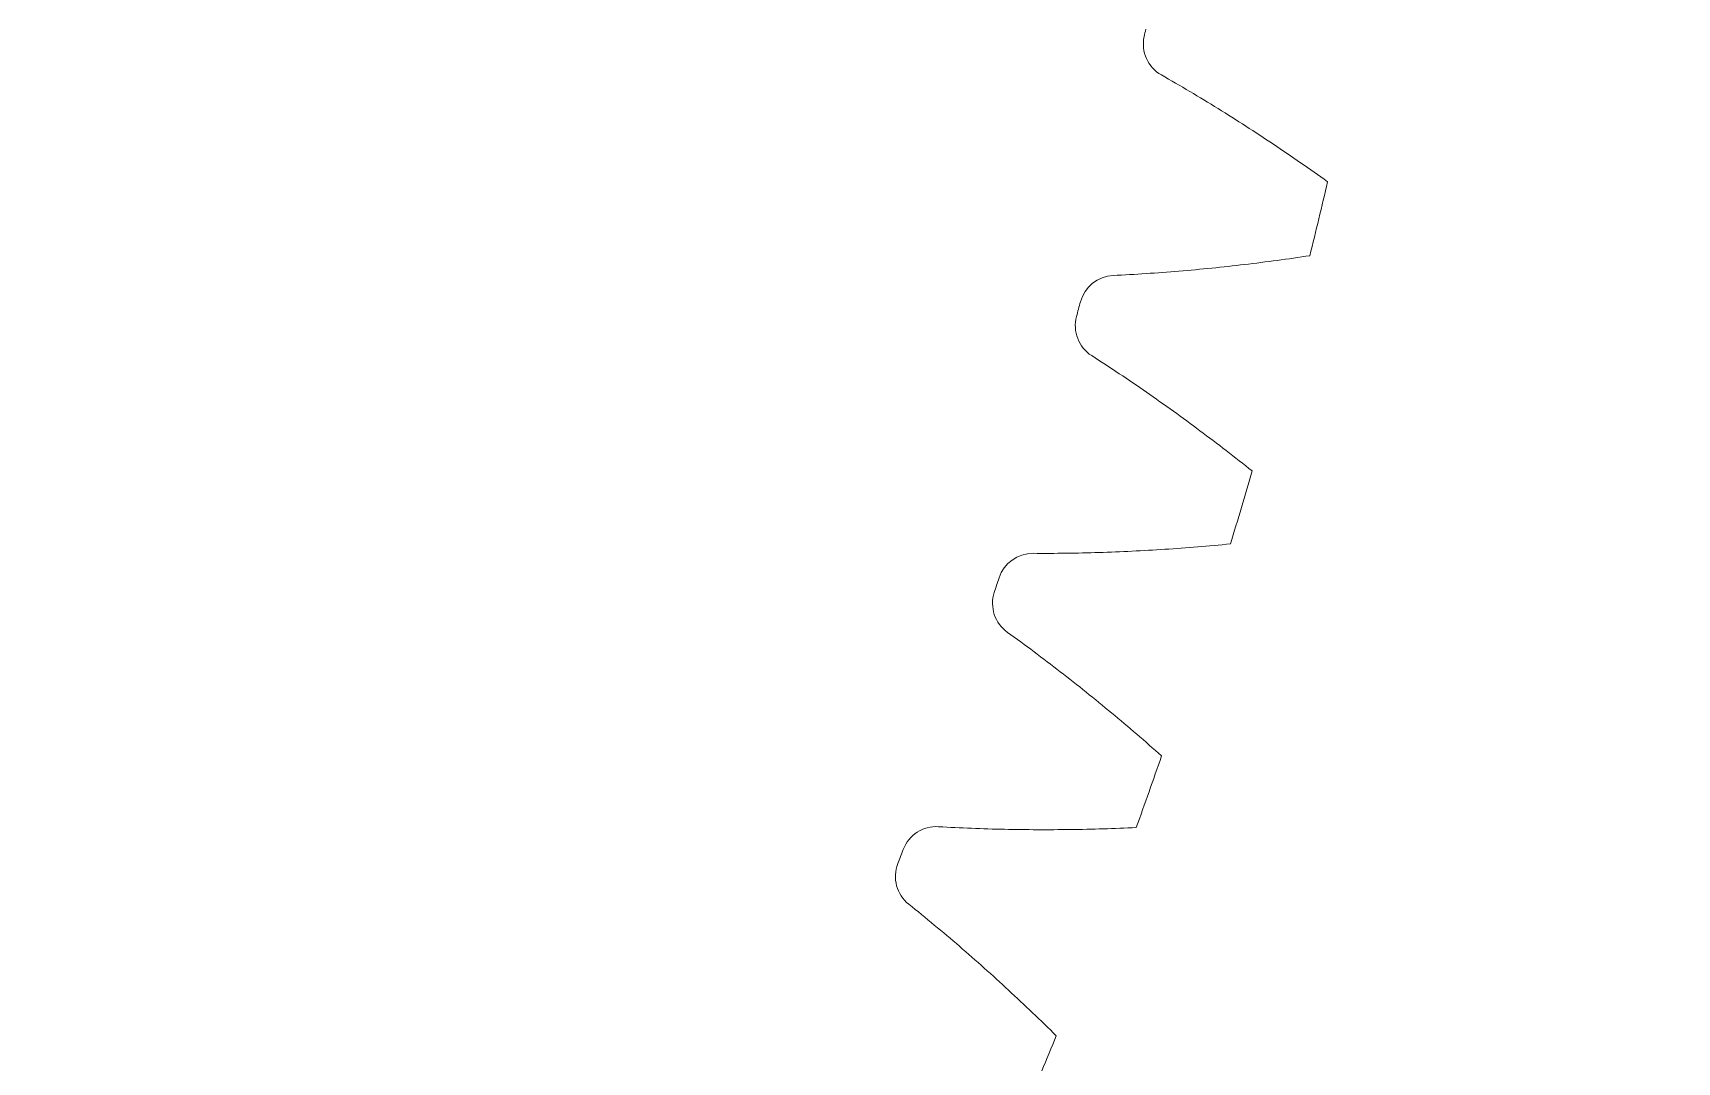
# Model space of a CAD drawing. Header units: millimetres. Extents: x -337 to 409, y -412 to 336.
# Drawn here: x -122.07 to -91.34, y 160.12 to 179.36 of the extents above; entities that cross this region are included whole.
import ezdxf

# ---------------------------------------------------------------- set-up
doc = ezdxf.new("R2010")
doc.units = ezdxf.units.MM
doc.header["$MEASUREMENT"] = 0
doc.layers.add('layer 1', color=7, linetype='Continuous')

msp = doc.modelspace()

# ---------------------------------------------------------------- linework, layer by layer
at = {"layer": 'layer 1', "color": 250, "lineweight": 20}
msp.add_ellipse((-201.8372, 200.81), major_axis=(0, 135.5), ratio=1, dxfattribs=at)
at = {"layer": 'layer 1', "lineweight": 9}
for points in [[(-101.3011, 179.2954), (-101.2912, 179.3416), (-101.2813, 179.3879), (-101.2715, 179.4341)], [(-101.3011, 179.2954), (-101.3618, 179.0117), (-101.2316, 178.7214), (-100.9793, 178.5781)], [(-98.2051, 175.1987), (-98.0914, 175.659), (-97.9807, 176.1201), (-97.8731, 176.5819)], [(-101.8791, 174.8303), (-102.1689, 174.8171), (-102.4167, 174.6176), (-102.4914, 174.3372)], [(-102.528, 174.2002), (-102.5158, 174.2459), (-102.5036, 174.2916), (-102.4914, 174.3372)], [(-102.5648, 174.0632), (-102.6403, 173.7831), (-102.5255, 173.4864), (-102.2811, 173.3301)], [(-102.5648, 174.0632), (-102.5525, 174.1089), (-102.5403, 174.1545), (-102.528, 174.2002)], [(-99.6875, 169.8101), (-99.5499, 170.2639), (-99.4152, 170.7185), (-99.2835, 171.174)], [(-103.3758, 169.6345), (-103.6659, 169.6365), (-103.9238, 169.4502), (-104.013, 169.1742)], [(-104.1007, 168.9044), (-104.086, 168.9493), (-104.0714, 168.9943), (-104.0568, 169.0392)], [(-104.0568, 169.0392), (-104.0422, 169.0842), (-104.0276, 169.1292), (-104.013, 169.1742)], [(-104.1007, 168.9044), (-104.1907, 168.6286), (-104.0916, 168.3263), (-103.8557, 168.1573)], [(-101.45, 164.5065), (-101.2887, 164.9524), (-101.1304, 165.3994), (-100.9751, 165.8474)], [(-105.1423, 164.5242), (-105.4319, 164.5413), (-105.6992, 164.3688), (-105.8028, 164.0978)], [(-105.8535, 163.9653), (-105.8366, 164.0095), (-105.8197, 164.0536), (-105.8028, 164.0978)], [(-105.9045, 163.833), (-106.0088, 163.5623), (-105.9256, 163.2552), (-105.6989, 163.0741)], [(-105.9045, 163.833), (-105.8875, 163.8771), (-105.8705, 163.9212), (-105.8535, 163.9653)], [(-103.4875, 159.3024), (-103.3031, 159.7393), (-103.1217, 160.1773), (-102.9432, 160.6166)]]:
    msp.add_open_spline(points, degree=3, dxfattribs=at)
for points in [[(-100.9793, 178.5781), (-100.9793, 178.5781), (-100.9125, 178.54), (-100.9125, 178.54), (-100.9125, 178.54), (-100.9125, 178.54), (-100.8457, 178.5017), (-100.8457, 178.5017), (-100.8457, 178.5017), (-100.8457, 178.5017), (-100.779, 178.4633), (-100.779, 178.4633), (-100.779, 178.4633), (-100.779, 178.4633), (-100.7124, 178.4247), (-100.7124, 178.4247), (-100.7124, 178.4247), (-100.7124, 178.4247), (-100.6459, 178.386), (-100.6459, 178.386), (-100.6459, 178.386), (-100.6459, 178.386), (-100.5796, 178.3471), (-100.5796, 178.3471), (-100.5796, 178.3471), (-100.5796, 178.3471), (-100.5133, 178.308), (-100.5133, 178.308), (-100.5133, 178.308), (-100.5133, 178.308), (-100.447, 178.2687), (-100.447, 178.2687), (-100.447, 178.2687), (-100.447, 178.2687), (-100.3809, 178.2293), (-100.3809, 178.2293), (-100.3809, 178.2293), (-100.3809, 178.2293), (-100.3149, 178.1898), (-100.3149, 178.1898), (-100.3149, 178.1898), (-100.3149, 178.1898), (-100.249, 178.1501), (-100.249, 178.1501), (-100.249, 178.1501), (-100.249, 178.1501), (-100.1832, 178.1102), (-100.1832, 178.1102), (-100.1832, 178.1102), (-100.1832, 178.1102), (-100.1174, 178.0702), (-100.1174, 178.0702), (-100.1174, 178.0702), (-100.1174, 178.0702), (-100.0518, 178.03), (-100.0518, 178.03), (-100.0518, 178.03), (-100.0518, 178.03), (-99.9863, 177.9897), (-99.9863, 177.9897), (-99.9863, 177.9897), (-99.9863, 177.9897), (-99.9208, 177.9492), (-99.9208, 177.9492), (-99.9208, 177.9492), (-99.9208, 177.9492), (-99.8554, 177.9085), (-99.8554, 177.9085), (-99.8554, 177.9085), (-99.8554, 177.9085), (-99.7902, 177.8678), (-99.7902, 177.8678), (-99.7902, 177.8678), (-99.7902, 177.8678), (-99.725, 177.8268), (-99.725, 177.8268), (-99.725, 177.8268), (-99.725, 177.8268), (-99.6599, 177.7858), (-99.6599, 177.7858), (-99.6599, 177.7858), (-99.6599, 177.7858), (-99.5949, 177.7446), (-99.5949, 177.7446), (-99.5949, 177.7446), (-99.5949, 177.7446), (-99.53, 177.7032), (-99.53, 177.7032), (-99.53, 177.7032), (-99.53, 177.7032), (-99.4652, 177.6617), (-99.4652, 177.6617), (-99.4652, 177.6617), (-99.4652, 177.6617), (-99.4004, 177.6201), (-99.4004, 177.6201), (-99.4004, 177.6201), (-99.4004, 177.6201), (-99.3358, 177.5784), (-99.3358, 177.5784), (-99.3358, 177.5784), (-99.3358, 177.5784), (-99.2713, 177.5365), (-99.2713, 177.5365), (-99.2713, 177.5365), (-99.2713, 177.5365), (-99.2068, 177.4944), (-99.2068, 177.4944), (-99.2068, 177.4944), (-99.2068, 177.4944), (-99.1424, 177.4523), (-99.1424, 177.4523), (-99.1424, 177.4523), (-99.1424, 177.4523), (-99.0781, 177.41), (-99.0781, 177.41), (-99.0781, 177.41), (-99.0781, 177.41), (-99.0139, 177.3675), (-99.0139, 177.3675), (-99.0139, 177.3675), (-99.0139, 177.3675), (-98.9498, 177.325), (-98.9498, 177.325), (-98.9498, 177.325), (-98.9498, 177.325), (-98.8858, 177.2823), (-98.8858, 177.2823), (-98.8858, 177.2823), (-98.8858, 177.2823), (-98.8218, 177.2394), (-98.8218, 177.2394), (-98.8218, 177.2394), (-98.8218, 177.2394), (-98.758, 177.1965), (-98.758, 177.1965), (-98.758, 177.1965), (-98.758, 177.1965), (-98.6942, 177.1534), (-98.6942, 177.1534), (-98.6942, 177.1534), (-98.6942, 177.1534), (-98.6305, 177.1102), (-98.6305, 177.1102), (-98.6305, 177.1102), (-98.6305, 177.1102), (-98.5669, 177.0669), (-98.5669, 177.0669), (-98.5669, 177.0669), (-98.5669, 177.0669), (-98.5034, 177.0234), (-98.5034, 177.0234), (-98.5034, 177.0234), (-98.5034, 177.0234), (-98.4399, 176.9799), (-98.4399, 176.9799), (-98.4399, 176.9799), (-98.4399, 176.9799), (-98.3766, 176.9361), (-98.3766, 176.9361), (-98.3766, 176.9361), (-98.3766, 176.9361), (-98.3133, 176.8923), (-98.3133, 176.8923), (-98.3133, 176.8923), (-98.3133, 176.8923), (-98.2502, 176.8483), (-98.2502, 176.8483), (-98.2502, 176.8483), (-98.2502, 176.8483), (-98.1871, 176.8042), (-98.1871, 176.8042), (-98.1871, 176.8042), (-98.1871, 176.8042), (-98.1241, 176.76), (-98.1241, 176.76), (-98.1241, 176.76), (-98.1241, 176.76), (-98.0612, 176.7157), (-98.0612, 176.7157), (-98.0612, 176.7157), (-98.0612, 176.7157), (-97.9984, 176.6712), (-97.9984, 176.6712), (-97.9984, 176.6712), (-97.9984, 176.6712), (-97.9357, 176.6266), (-97.9357, 176.6266), (-97.9357, 176.6266), (-97.9357, 176.6266), (-97.8731, 176.5819), (-97.8731, 176.5819)], [(-101.8791, 174.8303), (-101.8791, 174.8303), (-101.8022, 174.8339), (-101.8022, 174.8339), (-101.8022, 174.8339), (-101.8022, 174.8339), (-101.7254, 174.8377), (-101.7254, 174.8377), (-101.7254, 174.8377), (-101.7254, 174.8377), (-101.6485, 174.8417), (-101.6485, 174.8417), (-101.6485, 174.8417), (-101.6485, 174.8417), (-101.5717, 174.8458), (-101.5717, 174.8458), (-101.5717, 174.8458), (-101.5717, 174.8458), (-101.4948, 174.8502), (-101.4948, 174.8502), (-101.4948, 174.8502), (-101.4948, 174.8502), (-101.418, 174.8547), (-101.418, 174.8547), (-101.418, 174.8547), (-101.418, 174.8547), (-101.3412, 174.8594), (-101.3412, 174.8594), (-101.3412, 174.8594), (-101.3412, 174.8594), (-101.2644, 174.8643), (-101.2644, 174.8643), (-101.2644, 174.8643), (-101.2644, 174.8643), (-101.1876, 174.8694), (-101.1876, 174.8694), (-101.1876, 174.8694), (-101.1876, 174.8694), (-101.1108, 174.8747), (-101.1108, 174.8747), (-101.1108, 174.8747), (-101.1108, 174.8747), (-101.034, 174.8801), (-101.034, 174.8801), (-101.034, 174.8801), (-101.034, 174.8801), (-100.9573, 174.8858), (-100.9573, 174.8858), (-100.9573, 174.8858), (-100.9573, 174.8858), (-100.8806, 174.8916), (-100.8806, 174.8916), (-100.8806, 174.8916), (-100.8806, 174.8916), (-100.8038, 174.8976), (-100.8038, 174.8976), (-100.8038, 174.8976), (-100.8038, 174.8976), (-100.7271, 174.9038), (-100.7271, 174.9038), (-100.7271, 174.9038), (-100.7271, 174.9038), (-100.6504, 174.9101), (-100.6504, 174.9101), (-100.6504, 174.9101), (-100.6504, 174.9101), (-100.5737, 174.9167), (-100.5737, 174.9167), (-100.5737, 174.9167), (-100.5737, 174.9167), (-100.4971, 174.9234), (-100.4971, 174.9234), (-100.4971, 174.9234), (-100.4971, 174.9234), (-100.4204, 174.9302), (-100.4204, 174.9302), (-100.4204, 174.9302), (-100.4204, 174.9302), (-100.3438, 174.9373), (-100.3438, 174.9373), (-100.3438, 174.9373), (-100.3438, 174.9373), (-100.2672, 174.9445), (-100.2672, 174.9445), (-100.2672, 174.9445), (-100.2672, 174.9445), (-100.1905, 174.9518), (-100.1905, 174.9518), (-100.1905, 174.9518), (-100.1905, 174.9518), (-100.114, 174.9594), (-100.114, 174.9594), (-100.114, 174.9594), (-100.114, 174.9594), (-100.0374, 174.9671), (-100.0374, 174.9671), (-100.0374, 174.9671), (-100.0374, 174.9671), (-99.9608, 174.9749), (-99.9608, 174.9749), (-99.9608, 174.9749), (-99.9608, 174.9749), (-99.8843, 174.983), (-99.8843, 174.983), (-99.8843, 174.983), (-99.8843, 174.983), (-99.8078, 174.9912), (-99.8078, 174.9912), (-99.8078, 174.9912), (-99.8078, 174.9912), (-99.7313, 174.9995), (-99.7313, 174.9995), (-99.7313, 174.9995), (-99.7313, 174.9995), (-99.6548, 175.008), (-99.6548, 175.008), (-99.6548, 175.008), (-99.6548, 175.008), (-99.5783, 175.0167), (-99.5783, 175.0167), (-99.5783, 175.0167), (-99.5783, 175.0167), (-99.5019, 175.0255), (-99.5019, 175.0255), (-99.5019, 175.0255), (-99.5019, 175.0255), (-99.4254, 175.0344), (-99.4254, 175.0344), (-99.4254, 175.0344), (-99.4254, 175.0344), (-99.349, 175.0436), (-99.349, 175.0436), (-99.349, 175.0436), (-99.349, 175.0436), (-99.2726, 175.0528), (-99.2726, 175.0528), (-99.2726, 175.0528), (-99.2726, 175.0528), (-99.1962, 175.0623), (-99.1962, 175.0623), (-99.1962, 175.0623), (-99.1962, 175.0623), (-99.1199, 175.0719), (-99.1199, 175.0719), (-99.1199, 175.0719), (-99.1199, 175.0719), (-99.0435, 175.0816), (-99.0435, 175.0816), (-99.0435, 175.0816), (-99.0435, 175.0816), (-98.9672, 175.0915), (-98.9672, 175.0915), (-98.9672, 175.0915), (-98.9672, 175.0915), (-98.8909, 175.1015), (-98.8909, 175.1015), (-98.8909, 175.1015), (-98.8909, 175.1015), (-98.8146, 175.1117), (-98.8146, 175.1117), (-98.8146, 175.1117), (-98.8146, 175.1117), (-98.7383, 175.122), (-98.7383, 175.122), (-98.7383, 175.122), (-98.7383, 175.122), (-98.6621, 175.1325), (-98.6621, 175.1325), (-98.6621, 175.1325), (-98.6621, 175.1325), (-98.5859, 175.1432), (-98.5859, 175.1432), (-98.5859, 175.1432), (-98.5859, 175.1432), (-98.5097, 175.154), (-98.5097, 175.154), (-98.5097, 175.154), (-98.5097, 175.154), (-98.4335, 175.1649), (-98.4335, 175.1649), (-98.4335, 175.1649), (-98.4335, 175.1649), (-98.3574, 175.176), (-98.3574, 175.176), (-98.3574, 175.176), (-98.3574, 175.176), (-98.2812, 175.1873), (-98.2812, 175.1873), (-98.2812, 175.1873), (-98.2812, 175.1873), (-98.2051, 175.1987), (-98.2051, 175.1987)], [(-102.2811, 173.3301), (-102.2811, 173.3301), (-102.2163, 173.2885), (-102.2163, 173.2885), (-102.2163, 173.2885), (-102.2163, 173.2885), (-102.1516, 173.2468), (-102.1516, 173.2468), (-102.1516, 173.2468), (-102.1516, 173.2468), (-102.0871, 173.2049), (-102.0871, 173.2049), (-102.0871, 173.2049), (-102.0871, 173.2049), (-102.0226, 173.1629), (-102.0226, 173.1629), (-102.0226, 173.1629), (-102.0226, 173.1629), (-101.9582, 173.1207), (-101.9582, 173.1207), (-101.9582, 173.1207), (-101.9582, 173.1207), (-101.8939, 173.0784), (-101.8939, 173.0784), (-101.8939, 173.0784), (-101.8939, 173.0784), (-101.8298, 173.0359), (-101.8298, 173.0359), (-101.8298, 173.0359), (-101.8298, 173.0359), (-101.7657, 172.9933), (-101.7657, 172.9933), (-101.7657, 172.9933), (-101.7657, 172.9933), (-101.7018, 172.9505), (-101.7018, 172.9505), (-101.7018, 172.9505), (-101.7018, 172.9505), (-101.6379, 172.9075), (-101.6379, 172.9075), (-101.6379, 172.9075), (-101.6379, 172.9075), (-101.5742, 172.8644), (-101.5742, 172.8644), (-101.5742, 172.8644), (-101.5742, 172.8644), (-101.5105, 172.8211), (-101.5105, 172.8211), (-101.5105, 172.8211), (-101.5105, 172.8211), (-101.447, 172.7777), (-101.447, 172.7777), (-101.447, 172.7777), (-101.447, 172.7777), (-101.3835, 172.7342), (-101.3835, 172.7342), (-101.3835, 172.7342), (-101.3835, 172.7342), (-101.3202, 172.6905), (-101.3202, 172.6905), (-101.3202, 172.6905), (-101.3202, 172.6905), (-101.2569, 172.6466), (-101.2569, 172.6466), (-101.2569, 172.6466), (-101.2569, 172.6466), (-101.1938, 172.6026), (-101.1938, 172.6026), (-101.1938, 172.6026), (-101.1938, 172.6026), (-101.1307, 172.5585), (-101.1307, 172.5585), (-101.1307, 172.5585), (-101.1307, 172.5585), (-101.0678, 172.5142), (-101.0678, 172.5142), (-101.0678, 172.5142), (-101.0678, 172.5142), (-101.0049, 172.4698), (-101.0049, 172.4698), (-101.0049, 172.4698), (-101.0049, 172.4698), (-100.9422, 172.4252), (-100.9422, 172.4252), (-100.9422, 172.4252), (-100.9422, 172.4252), (-100.8795, 172.3805), (-100.8795, 172.3805), (-100.8795, 172.3805), (-100.8795, 172.3805), (-100.817, 172.3357), (-100.817, 172.3357), (-100.817, 172.3357), (-100.817, 172.3357), (-100.7545, 172.2908), (-100.7545, 172.2908), (-100.7545, 172.2908), (-100.7545, 172.2908), (-100.6921, 172.2457), (-100.6921, 172.2457), (-100.6921, 172.2457), (-100.6921, 172.2457), (-100.6299, 172.2005), (-100.6299, 172.2005), (-100.6299, 172.2005), (-100.6299, 172.2005), (-100.5677, 172.1551), (-100.5677, 172.1551), (-100.5677, 172.1551), (-100.5677, 172.1551), (-100.5056, 172.1096), (-100.5056, 172.1096), (-100.5056, 172.1096), (-100.5056, 172.1096), (-100.4436, 172.064), (-100.4436, 172.064), (-100.4436, 172.064), (-100.4436, 172.064), (-100.3817, 172.0183), (-100.3817, 172.0183), (-100.3817, 172.0183), (-100.3817, 172.0183), (-100.3199, 171.9724), (-100.3199, 171.9724), (-100.3199, 171.9724), (-100.3199, 171.9724), (-100.2582, 171.9264), (-100.2582, 171.9264), (-100.2582, 171.9264), (-100.2582, 171.9264), (-100.1966, 171.8803), (-100.1966, 171.8803), (-100.1966, 171.8803), (-100.1966, 171.8803), (-100.1351, 171.8341), (-100.1351, 171.8341), (-100.1351, 171.8341), (-100.1351, 171.8341), (-100.0736, 171.7877), (-100.0736, 171.7877), (-100.0736, 171.7877), (-100.0736, 171.7877), (-100.0123, 171.7413), (-100.0123, 171.7413), (-100.0123, 171.7413), (-100.0123, 171.7413), (-99.951, 171.6947), (-99.951, 171.6947), (-99.951, 171.6947), (-99.951, 171.6947), (-99.8899, 171.648), (-99.8899, 171.648), (-99.8899, 171.648), (-99.8899, 171.648), (-99.8288, 171.6011), (-99.8288, 171.6011), (-99.8288, 171.6011), (-99.8288, 171.6011), (-99.7679, 171.5541), (-99.7679, 171.5541), (-99.7679, 171.5541), (-99.7679, 171.5541), (-99.707, 171.5071), (-99.707, 171.5071), (-99.707, 171.5071), (-99.707, 171.5071), (-99.6462, 171.4598), (-99.6462, 171.4598), (-99.6462, 171.4598), (-99.6462, 171.4598), (-99.5855, 171.4125), (-99.5855, 171.4125), (-99.5855, 171.4125), (-99.5855, 171.4125), (-99.5249, 171.3651), (-99.5249, 171.3651), (-99.5249, 171.3651), (-99.5249, 171.3651), (-99.4644, 171.3175), (-99.4644, 171.3175), (-99.4644, 171.3175), (-99.4644, 171.3175), (-99.404, 171.2698), (-99.404, 171.2698), (-99.404, 171.2698), (-99.404, 171.2698), (-99.3437, 171.222), (-99.3437, 171.222), (-99.3437, 171.222), (-99.3437, 171.222), (-99.2835, 171.174), (-99.2835, 171.174)], [(-103.3758, 169.6345), (-103.3758, 169.6345), (-103.2988, 169.6341), (-103.2988, 169.6341), (-103.2988, 169.6341), (-103.2988, 169.6341), (-103.2218, 169.6338), (-103.2218, 169.6338), (-103.2218, 169.6338), (-103.2218, 169.6338), (-103.1449, 169.6338), (-103.1449, 169.6338), (-103.1449, 169.6338), (-103.1449, 169.6338), (-103.0679, 169.6339), (-103.0679, 169.6339), (-103.0679, 169.6339), (-103.0679, 169.6339), (-102.991, 169.6342), (-102.991, 169.6342), (-102.991, 169.6342), (-102.991, 169.6342), (-102.914, 169.6347), (-102.914, 169.6347), (-102.914, 169.6347), (-102.914, 169.6347), (-102.8371, 169.6354), (-102.8371, 169.6354), (-102.8371, 169.6354), (-102.8371, 169.6354), (-102.7601, 169.6363), (-102.7601, 169.6363), (-102.7601, 169.6363), (-102.7601, 169.6363), (-102.6832, 169.6373), (-102.6832, 169.6373), (-102.6832, 169.6373), (-102.6832, 169.6373), (-102.6062, 169.6386), (-102.6062, 169.6386), (-102.6062, 169.6386), (-102.6062, 169.6386), (-102.5293, 169.64), (-102.5293, 169.64), (-102.5293, 169.64), (-102.5293, 169.64), (-102.4523, 169.6416), (-102.4523, 169.6416), (-102.4523, 169.6416), (-102.4523, 169.6416), (-102.3754, 169.6434), (-102.3754, 169.6434), (-102.3754, 169.6434), (-102.3754, 169.6434), (-102.2984, 169.6454), (-102.2984, 169.6454), (-102.2984, 169.6454), (-102.2984, 169.6454), (-102.2215, 169.6476), (-102.2215, 169.6476), (-102.2215, 169.6476), (-102.2215, 169.6476), (-102.1446, 169.6499), (-102.1446, 169.6499), (-102.1446, 169.6499), (-102.1446, 169.6499), (-102.0677, 169.6524), (-102.0677, 169.6524), (-102.0677, 169.6524), (-102.0677, 169.6524), (-101.9908, 169.6551), (-101.9908, 169.6551), (-101.9908, 169.6551), (-101.9908, 169.6551), (-101.9138, 169.6579), (-101.9138, 169.6579), (-101.9138, 169.6579), (-101.9138, 169.6579), (-101.8369, 169.661), (-101.8369, 169.661), (-101.8369, 169.661), (-101.8369, 169.661), (-101.7601, 169.6641), (-101.7601, 169.6641), (-101.7601, 169.6641), (-101.7601, 169.6641), (-101.6832, 169.6675), (-101.6832, 169.6675), (-101.6832, 169.6675), (-101.6832, 169.6675), (-101.6063, 169.671), (-101.6063, 169.671), (-101.6063, 169.671), (-101.6063, 169.671), (-101.5294, 169.6747), (-101.5294, 169.6747), (-101.5294, 169.6747), (-101.5294, 169.6747), (-101.4526, 169.6785), (-101.4526, 169.6785), (-101.4526, 169.6785), (-101.4526, 169.6785), (-101.3757, 169.6826), (-101.3757, 169.6826), (-101.3757, 169.6826), (-101.3757, 169.6826), (-101.2989, 169.6867), (-101.2989, 169.6867), (-101.2989, 169.6867), (-101.2989, 169.6867), (-101.222, 169.6911), (-101.222, 169.6911), (-101.222, 169.6911), (-101.222, 169.6911), (-101.1452, 169.6955), (-101.1452, 169.6955), (-101.1452, 169.6955), (-101.1452, 169.6955), (-101.0684, 169.7002), (-101.0684, 169.7002), (-101.0684, 169.7002), (-101.0684, 169.7002), (-100.9916, 169.705), (-100.9916, 169.705), (-100.9916, 169.705), (-100.9916, 169.705), (-100.9148, 169.7099), (-100.9148, 169.7099), (-100.9148, 169.7099), (-100.9148, 169.7099), (-100.838, 169.7151), (-100.838, 169.7151), (-100.838, 169.7151), (-100.838, 169.7151), (-100.7612, 169.7203), (-100.7612, 169.7203), (-100.7612, 169.7203), (-100.7612, 169.7203), (-100.6844, 169.7257), (-100.6844, 169.7257), (-100.6844, 169.7257), (-100.6844, 169.7257), (-100.6077, 169.7313), (-100.6077, 169.7313), (-100.6077, 169.7313), (-100.6077, 169.7313), (-100.5309, 169.737), (-100.5309, 169.737), (-100.5309, 169.737), (-100.5309, 169.737), (-100.4542, 169.7429), (-100.4542, 169.7429), (-100.4542, 169.7429), (-100.4542, 169.7429), (-100.3775, 169.7489), (-100.3775, 169.7489), (-100.3775, 169.7489), (-100.3775, 169.7489), (-100.3007, 169.7551), (-100.3007, 169.7551), (-100.3007, 169.7551), (-100.3007, 169.7551), (-100.224, 169.7615), (-100.224, 169.7615), (-100.224, 169.7615), (-100.224, 169.7615), (-100.1474, 169.7679), (-100.1474, 169.7679), (-100.1474, 169.7679), (-100.1474, 169.7679), (-100.0707, 169.7746), (-100.0707, 169.7746), (-100.0707, 169.7746), (-100.0707, 169.7746), (-99.994, 169.7814), (-99.994, 169.7814), (-99.994, 169.7814), (-99.994, 169.7814), (-99.9174, 169.7883), (-99.9174, 169.7883), (-99.9174, 169.7883), (-99.9174, 169.7883), (-99.8408, 169.7955), (-99.8408, 169.7955), (-99.8408, 169.7955), (-99.8408, 169.7955), (-99.7641, 169.8027), (-99.7641, 169.8027), (-99.7641, 169.8027), (-99.7641, 169.8027), (-99.6875, 169.8101), (-99.6875, 169.8101)], [(-103.8557, 168.1573), (-103.8557, 168.1573), (-103.7932, 168.1125), (-103.7932, 168.1125), (-103.7932, 168.1125), (-103.7932, 168.1125), (-103.7308, 168.0674), (-103.7308, 168.0674), (-103.7308, 168.0674), (-103.7308, 168.0674), (-103.6685, 168.0222), (-103.6685, 168.0222), (-103.6685, 168.0222), (-103.6685, 168.0222), (-103.6063, 167.9769), (-103.6063, 167.9769), (-103.6063, 167.9769), (-103.6063, 167.9769), (-103.5442, 167.9314), (-103.5442, 167.9314), (-103.5442, 167.9314), (-103.5442, 167.9314), (-103.4823, 167.8858), (-103.4823, 167.8858), (-103.4823, 167.8858), (-103.4823, 167.8858), (-103.4204, 167.84), (-103.4204, 167.84), (-103.4204, 167.84), (-103.4204, 167.84), (-103.3587, 167.7941), (-103.3587, 167.7941), (-103.3587, 167.7941), (-103.3587, 167.7941), (-103.2971, 167.748), (-103.2971, 167.748), (-103.2971, 167.748), (-103.2971, 167.748), (-103.2355, 167.7017), (-103.2355, 167.7017), (-103.2355, 167.7017), (-103.2355, 167.7017), (-103.1741, 167.6553), (-103.1741, 167.6553), (-103.1741, 167.6553), (-103.1741, 167.6553), (-103.1128, 167.6088), (-103.1128, 167.6088), (-103.1128, 167.6088), (-103.1128, 167.6088), (-103.0516, 167.5621), (-103.0516, 167.5621), (-103.0516, 167.5621), (-103.0516, 167.5621), (-102.9906, 167.5153), (-102.9906, 167.5153), (-102.9906, 167.5153), (-102.9906, 167.5153), (-102.9296, 167.4683), (-102.9296, 167.4683), (-102.9296, 167.4683), (-102.9296, 167.4683), (-102.8687, 167.4212), (-102.8687, 167.4212), (-102.8687, 167.4212), (-102.8687, 167.4212), (-102.808, 167.374), (-102.808, 167.374), (-102.808, 167.374), (-102.808, 167.374), (-102.7473, 167.3266), (-102.7473, 167.3266), (-102.7473, 167.3266), (-102.7473, 167.3266), (-102.6868, 167.2791), (-102.6868, 167.2791), (-102.6868, 167.2791), (-102.6868, 167.2791), (-102.6263, 167.2315), (-102.6263, 167.2315), (-102.6263, 167.2315), (-102.6263, 167.2315), (-102.566, 167.1837), (-102.566, 167.1837), (-102.566, 167.1837), (-102.566, 167.1837), (-102.5058, 167.1358), (-102.5058, 167.1358), (-102.5058, 167.1358), (-102.5058, 167.1358), (-102.4456, 167.0878), (-102.4456, 167.0878), (-102.4456, 167.0878), (-102.4456, 167.0878), (-102.3856, 167.0396), (-102.3856, 167.0396), (-102.3856, 167.0396), (-102.3856, 167.0396), (-102.3257, 166.9913), (-102.3257, 166.9913), (-102.3257, 166.9913), (-102.3257, 166.9913), (-102.2659, 166.9429), (-102.2659, 166.9429), (-102.2659, 166.9429), (-102.2659, 166.9429), (-102.2062, 166.8943), (-102.2062, 166.8943), (-102.2062, 166.8943), (-102.2062, 166.8943), (-102.1465, 166.8457), (-102.1465, 166.8457), (-102.1465, 166.8457), (-102.1465, 166.8457), (-102.087, 166.7969), (-102.087, 166.7969), (-102.087, 166.7969), (-102.087, 166.7969), (-102.0276, 166.748), (-102.0276, 166.748), (-102.0276, 166.748), (-102.0276, 166.748), (-101.9683, 166.6989), (-101.9683, 166.6989), (-101.9683, 166.6989), (-101.9683, 166.6989), (-101.9091, 166.6498), (-101.9091, 166.6498), (-101.9091, 166.6498), (-101.9091, 166.6498), (-101.8499, 166.6005), (-101.8499, 166.6005), (-101.8499, 166.6005), (-101.8499, 166.6005), (-101.7909, 166.5511), (-101.7909, 166.5511), (-101.7909, 166.5511), (-101.7909, 166.5511), (-101.732, 166.5016), (-101.732, 166.5016), (-101.732, 166.5016), (-101.732, 166.5016), (-101.6732, 166.452), (-101.6732, 166.452), (-101.6732, 166.452), (-101.6732, 166.452), (-101.6144, 166.4023), (-101.6144, 166.4023), (-101.6144, 166.4023), (-101.6144, 166.4023), (-101.5558, 166.3524), (-101.5558, 166.3524), (-101.5558, 166.3524), (-101.5558, 166.3524), (-101.4973, 166.3024), (-101.4973, 166.3024), (-101.4973, 166.3024), (-101.4973, 166.3024), (-101.4389, 166.2523), (-101.4389, 166.2523), (-101.4389, 166.2523), (-101.4389, 166.2523), (-101.3805, 166.2021), (-101.3805, 166.2021), (-101.3805, 166.2021), (-101.3805, 166.2021), (-101.3223, 166.1518), (-101.3223, 166.1518), (-101.3223, 166.1518), (-101.3223, 166.1518), (-101.2642, 166.1014), (-101.2642, 166.1014), (-101.2642, 166.1014), (-101.2642, 166.1014), (-101.2062, 166.0508), (-101.2062, 166.0508), (-101.2062, 166.0508), (-101.2062, 166.0508), (-101.1483, 166.0001), (-101.1483, 166.0001), (-101.1483, 166.0001), (-101.1483, 166.0001), (-101.0904, 165.9493), (-101.0904, 165.9493), (-101.0904, 165.9493), (-101.0904, 165.9493), (-101.0327, 165.8984), (-101.0327, 165.8984), (-101.0327, 165.8984), (-101.0327, 165.8984), (-100.9751, 165.8474), (-100.9751, 165.8474)], [(-105.1423, 164.5242), (-105.1423, 164.5242), (-105.0655, 164.5197), (-105.0655, 164.5197), (-105.0655, 164.5197), (-105.0655, 164.5197), (-104.9886, 164.5154), (-104.9886, 164.5154), (-104.9886, 164.5154), (-104.9886, 164.5154), (-104.9118, 164.5113), (-104.9118, 164.5113), (-104.9118, 164.5113), (-104.9118, 164.5113), (-104.8349, 164.5074), (-104.8349, 164.5074), (-104.8349, 164.5074), (-104.8349, 164.5074), (-104.7581, 164.5037), (-104.7581, 164.5037), (-104.7581, 164.5037), (-104.7581, 164.5037), (-104.6812, 164.5002), (-104.6812, 164.5002), (-104.6812, 164.5002), (-104.6812, 164.5002), (-104.6043, 164.4969), (-104.6043, 164.4969), (-104.6043, 164.4969), (-104.6043, 164.4969), (-104.5274, 164.4937), (-104.5274, 164.4937), (-104.5274, 164.4937), (-104.5274, 164.4937), (-104.4505, 164.4907), (-104.4505, 164.4907), (-104.4505, 164.4907), (-104.4505, 164.4907), (-104.3736, 164.488), (-104.3736, 164.488), (-104.3736, 164.488), (-104.3736, 164.488), (-104.2967, 164.4854), (-104.2967, 164.4854), (-104.2967, 164.4854), (-104.2967, 164.4854), (-104.2197, 164.483), (-104.2197, 164.483), (-104.2197, 164.483), (-104.2197, 164.483), (-104.1428, 164.4807), (-104.1428, 164.4807), (-104.1428, 164.4807), (-104.1428, 164.4807), (-104.0659, 164.4787), (-104.0659, 164.4787), (-104.0659, 164.4787), (-104.0659, 164.4787), (-103.989, 164.4768), (-103.989, 164.4768), (-103.989, 164.4768), (-103.989, 164.4768), (-103.912, 164.4751), (-103.912, 164.4751), (-103.912, 164.4751), (-103.912, 164.4751), (-103.8351, 164.4736), (-103.8351, 164.4736), (-103.8351, 164.4736), (-103.8351, 164.4736), (-103.7581, 164.4722), (-103.7581, 164.4722), (-103.7581, 164.4722), (-103.7581, 164.4722), (-103.6812, 164.471), (-103.6812, 164.471), (-103.6812, 164.471), (-103.6812, 164.471), (-103.6042, 164.47), (-103.6042, 164.47), (-103.6042, 164.47), (-103.6042, 164.47), (-103.5273, 164.4692), (-103.5273, 164.4692), (-103.5273, 164.4692), (-103.5273, 164.4692), (-103.4503, 164.4685), (-103.4503, 164.4685), (-103.4503, 164.4685), (-103.4503, 164.4685), (-103.3733, 164.468), (-103.3733, 164.468), (-103.3733, 164.468), (-103.3733, 164.468), (-103.2964, 164.4677), (-103.2964, 164.4677), (-103.2964, 164.4677), (-103.2964, 164.4677), (-103.2194, 164.4675), (-103.2194, 164.4675), (-103.2194, 164.4675), (-103.2194, 164.4675), (-103.1425, 164.4675), (-103.1425, 164.4675), (-103.1425, 164.4675), (-103.1425, 164.4675), (-103.0655, 164.4676), (-103.0655, 164.4676), (-103.0655, 164.4676), (-103.0655, 164.4676), (-102.9885, 164.4679), (-102.9885, 164.4679), (-102.9885, 164.4679), (-102.9885, 164.4679), (-102.9116, 164.4684), (-102.9116, 164.4684), (-102.9116, 164.4684), (-102.9116, 164.4684), (-102.8346, 164.469), (-102.8346, 164.469), (-102.8346, 164.469), (-102.8346, 164.469), (-102.7577, 164.4698), (-102.7577, 164.4698), (-102.7577, 164.4698), (-102.7577, 164.4698), (-102.6807, 164.4707), (-102.6807, 164.4707), (-102.6807, 164.4707), (-102.6807, 164.4707), (-102.6038, 164.4718), (-102.6038, 164.4718), (-102.6038, 164.4718), (-102.6038, 164.4718), (-102.5268, 164.473), (-102.5268, 164.473), (-102.5268, 164.473), (-102.5268, 164.473), (-102.4499, 164.4744), (-102.4499, 164.4744), (-102.4499, 164.4744), (-102.4499, 164.4744), (-102.3729, 164.476), (-102.3729, 164.476), (-102.3729, 164.476), (-102.3729, 164.476), (-102.296, 164.4777), (-102.296, 164.4777), (-102.296, 164.4777), (-102.296, 164.4777), (-102.2191, 164.4795), (-102.2191, 164.4795), (-102.2191, 164.4795), (-102.2191, 164.4795), (-102.1421, 164.4815), (-102.1421, 164.4815), (-102.1421, 164.4815), (-102.1421, 164.4815), (-102.0652, 164.4837), (-102.0652, 164.4837), (-102.0652, 164.4837), (-102.0652, 164.4837), (-101.9883, 164.486), (-101.9883, 164.486), (-101.9883, 164.486), (-101.9883, 164.486), (-101.9113, 164.4884), (-101.9113, 164.4884), (-101.9113, 164.4884), (-101.9113, 164.4884), (-101.8344, 164.4911), (-101.8344, 164.4911), (-101.8344, 164.4911), (-101.8344, 164.4911), (-101.7575, 164.4939), (-101.7575, 164.4939), (-101.7575, 164.4939), (-101.7575, 164.4939), (-101.6806, 164.4968), (-101.6806, 164.4968), (-101.6806, 164.4968), (-101.6806, 164.4968), (-101.6037, 164.4999), (-101.6037, 164.4999), (-101.6037, 164.4999), (-101.6037, 164.4999), (-101.5268, 164.5031), (-101.5268, 164.5031), (-101.5268, 164.5031), (-101.5268, 164.5031), (-101.45, 164.5065), (-101.45, 164.5065)], [(-105.6989, 163.0741), (-105.6989, 163.0741), (-105.6388, 163.026), (-105.6388, 163.026), (-105.6388, 163.026), (-105.6388, 163.026), (-105.5789, 162.9778), (-105.5789, 162.9778), (-105.5789, 162.9778), (-105.5789, 162.9778), (-105.519, 162.9294), (-105.519, 162.9294), (-105.519, 162.9294), (-105.519, 162.9294), (-105.4593, 162.8809), (-105.4593, 162.8809), (-105.4593, 162.8809), (-105.4593, 162.8809), (-105.3997, 162.8322), (-105.3997, 162.8322), (-105.3997, 162.8322), (-105.3997, 162.8322), (-105.3402, 162.7834), (-105.3402, 162.7834), (-105.3402, 162.7834), (-105.3402, 162.7834), (-105.2808, 162.7344), (-105.2808, 162.7344), (-105.2808, 162.7344), (-105.2808, 162.7344), (-105.2216, 162.6853), (-105.2216, 162.6853), (-105.2216, 162.6853), (-105.2216, 162.6853), (-105.1624, 162.6361), (-105.1624, 162.6361), (-105.1624, 162.6361), (-105.1624, 162.6361), (-105.1034, 162.5867), (-105.1034, 162.5867), (-105.1034, 162.5867), (-105.1034, 162.5867), (-105.0445, 162.5371), (-105.0445, 162.5371), (-105.0445, 162.5371), (-105.0445, 162.5371), (-104.9857, 162.4875), (-104.9857, 162.4875), (-104.9857, 162.4875), (-104.9857, 162.4875), (-104.9271, 162.4376), (-104.9271, 162.4376), (-104.9271, 162.4376), (-104.9271, 162.4376), (-104.8685, 162.3877), (-104.8685, 162.3877), (-104.8685, 162.3877), (-104.8685, 162.3877), (-104.8101, 162.3376), (-104.8101, 162.3376), (-104.8101, 162.3376), (-104.8101, 162.3376), (-104.7518, 162.2874), (-104.7518, 162.2874), (-104.7518, 162.2874), (-104.7518, 162.2874), (-104.6936, 162.237), (-104.6936, 162.237), (-104.6936, 162.237), (-104.6936, 162.237), (-104.6355, 162.1865), (-104.6355, 162.1865), (-104.6355, 162.1865), (-104.6355, 162.1865), (-104.5775, 162.1359), (-104.5775, 162.1359), (-104.5775, 162.1359), (-104.5775, 162.1359), (-104.5197, 162.0852), (-104.5197, 162.0852), (-104.5197, 162.0852), (-104.5197, 162.0852), (-104.4619, 162.0343), (-104.4619, 162.0343), (-104.4619, 162.0343), (-104.4619, 162.0343), (-104.4043, 161.9833), (-104.4043, 161.9833), (-104.4043, 161.9833), (-104.4043, 161.9833), (-104.3467, 161.9322), (-104.3467, 161.9322), (-104.3467, 161.9322), (-104.3467, 161.9322), (-104.2893, 161.881), (-104.2893, 161.881), (-104.2893, 161.881), (-104.2893, 161.881), (-104.232, 161.8296), (-104.232, 161.8296), (-104.232, 161.8296), (-104.232, 161.8296), (-104.1748, 161.7781), (-104.1748, 161.7781), (-104.1748, 161.7781), (-104.1748, 161.7781), (-104.1177, 161.7265), (-104.1177, 161.7265), (-104.1177, 161.7265), (-104.1177, 161.7265), (-104.0607, 161.6748), (-104.0607, 161.6748), (-104.0607, 161.6748), (-104.0607, 161.6748), (-104.0038, 161.623), (-104.0038, 161.623), (-104.0038, 161.623), (-104.0038, 161.623), (-103.9471, 161.571), (-103.9471, 161.571), (-103.9471, 161.571), (-103.9471, 161.571), (-103.8904, 161.519), (-103.8904, 161.519), (-103.8904, 161.519), (-103.8904, 161.519), (-103.8338, 161.4668), (-103.8338, 161.4668), (-103.8338, 161.4668), (-103.8338, 161.4668), (-103.7774, 161.4145), (-103.7774, 161.4145), (-103.7774, 161.4145), (-103.7774, 161.4145), (-103.721, 161.3621), (-103.721, 161.3621), (-103.721, 161.3621), (-103.721, 161.3621), (-103.6648, 161.3095), (-103.6648, 161.3095), (-103.6648, 161.3095), (-103.6648, 161.3095), (-103.6086, 161.2569), (-103.6086, 161.2569), (-103.6086, 161.2569), (-103.6086, 161.2569), (-103.5526, 161.2042), (-103.5526, 161.2042), (-103.5526, 161.2042), (-103.5526, 161.2042), (-103.4966, 161.1513), (-103.4966, 161.1513), (-103.4966, 161.1513), (-103.4966, 161.1513), (-103.4408, 161.0983), (-103.4408, 161.0983), (-103.4408, 161.0983), (-103.4408, 161.0983), (-103.3851, 161.0453), (-103.3851, 161.0453), (-103.3851, 161.0453), (-103.3851, 161.0453), (-103.3295, 160.9921), (-103.3295, 160.9921), (-103.3295, 160.9921), (-103.3295, 160.9921), (-103.2739, 160.9388), (-103.2739, 160.9388), (-103.2739, 160.9388), (-103.2739, 160.9388), (-103.2185, 160.8853), (-103.2185, 160.8853), (-103.2185, 160.8853), (-103.2185, 160.8853), (-103.1632, 160.8318), (-103.1632, 160.8318), (-103.1632, 160.8318), (-103.1632, 160.8318), (-103.1081, 160.7782), (-103.1081, 160.7782), (-103.1081, 160.7782), (-103.1081, 160.7782), (-103.053, 160.7244), (-103.053, 160.7244), (-103.053, 160.7244), (-103.053, 160.7244), (-102.998, 160.6706), (-102.998, 160.6706), (-102.998, 160.6706), (-102.998, 160.6706), (-102.9432, 160.6166), (-102.9432, 160.6166)]]:
    msp.add_open_spline(points, degree=3, knots=[0, 0, 0, 0, 0.0208333, 0.0208333, 0.0208333, 0.0208333, 0.0416667, 0.0416667, 0.0416667, 0.0416667, 0.0625, 0.0625, 0.0625, 0.0625, 0.0833333, 0.0833333, 0.0833333, 0.0833333, 0.1041667, 0.1041667, 0.1041667, 0.1041667, 0.125, 0.125, 0.125, 0.125, 0.1458333, 0.1458333, 0.1458333, 0.1458333, 0.1666667, 0.1666667, 0.1666667, 0.1666667, 0.1875, 0.1875, 0.1875, 0.1875, 0.2083333, 0.2083333, 0.2083333, 0.2083333, 0.2291667, 0.2291667, 0.2291667, 0.2291667, 0.25, 0.25, 0.25, 0.25, 0.2708333, 0.2708333, 0.2708333, 0.2708333, 0.2916667, 0.2916667, 0.2916667, 0.2916667, 0.3125, 0.3125, 0.3125, 0.3125, 0.3333333, 0.3333333, 0.3333333, 0.3333333, 0.3541667, 0.3541667, 0.3541667, 0.3541667, 0.375, 0.375, 0.375, 0.375, 0.3958333, 0.3958333, 0.3958333, 0.3958333, 0.4166667, 0.4166667, 0.4166667, 0.4166667, 0.4375, 0.4375, 0.4375, 0.4375, 0.4583333, 0.4583333, 0.4583333, 0.4583333, 0.4791667, 0.4791667, 0.4791667, 0.4791667, 0.5, 0.5, 0.5, 0.5, 0.5208333, 0.5208333, 0.5208333, 0.5208333, 0.5416667, 0.5416667, 0.5416667, 0.5416667, 0.5625, 0.5625, 0.5625, 0.5625, 0.5833333, 0.5833333, 0.5833333, 0.5833333, 0.6041667, 0.6041667, 0.6041667, 0.6041667, 0.625, 0.625, 0.625, 0.625, 0.6458333, 0.6458333, 0.6458333, 0.6458333, 0.6666667, 0.6666667, 0.6666667, 0.6666667, 0.6875, 0.6875, 0.6875, 0.6875, 0.7083333, 0.7083333, 0.7083333, 0.7083333, 0.7291667, 0.7291667, 0.7291667, 0.7291667, 0.75, 0.75, 0.75, 0.75, 0.7708333, 0.7708333, 0.7708333, 0.7708333, 0.7916667, 0.7916667, 0.7916667, 0.7916667, 0.8125, 0.8125, 0.8125, 0.8125, 0.8333333, 0.8333333, 0.8333333, 0.8333333, 0.8541667, 0.8541667, 0.8541667, 0.8541667, 0.875, 0.875, 0.875, 0.875, 0.8958333, 0.8958333, 0.8958333, 0.8958333, 0.9166667, 0.9166667, 0.9166667, 0.9166667, 0.9375, 0.9375, 0.9375, 0.9375, 0.9583333, 0.9583333, 0.9583333, 0.9583333, 0.9791667, 0.9791667, 0.9791667, 0.9791667, 1, 1, 1, 1], dxfattribs=at)

doc.saveas('drawing.dxf')
